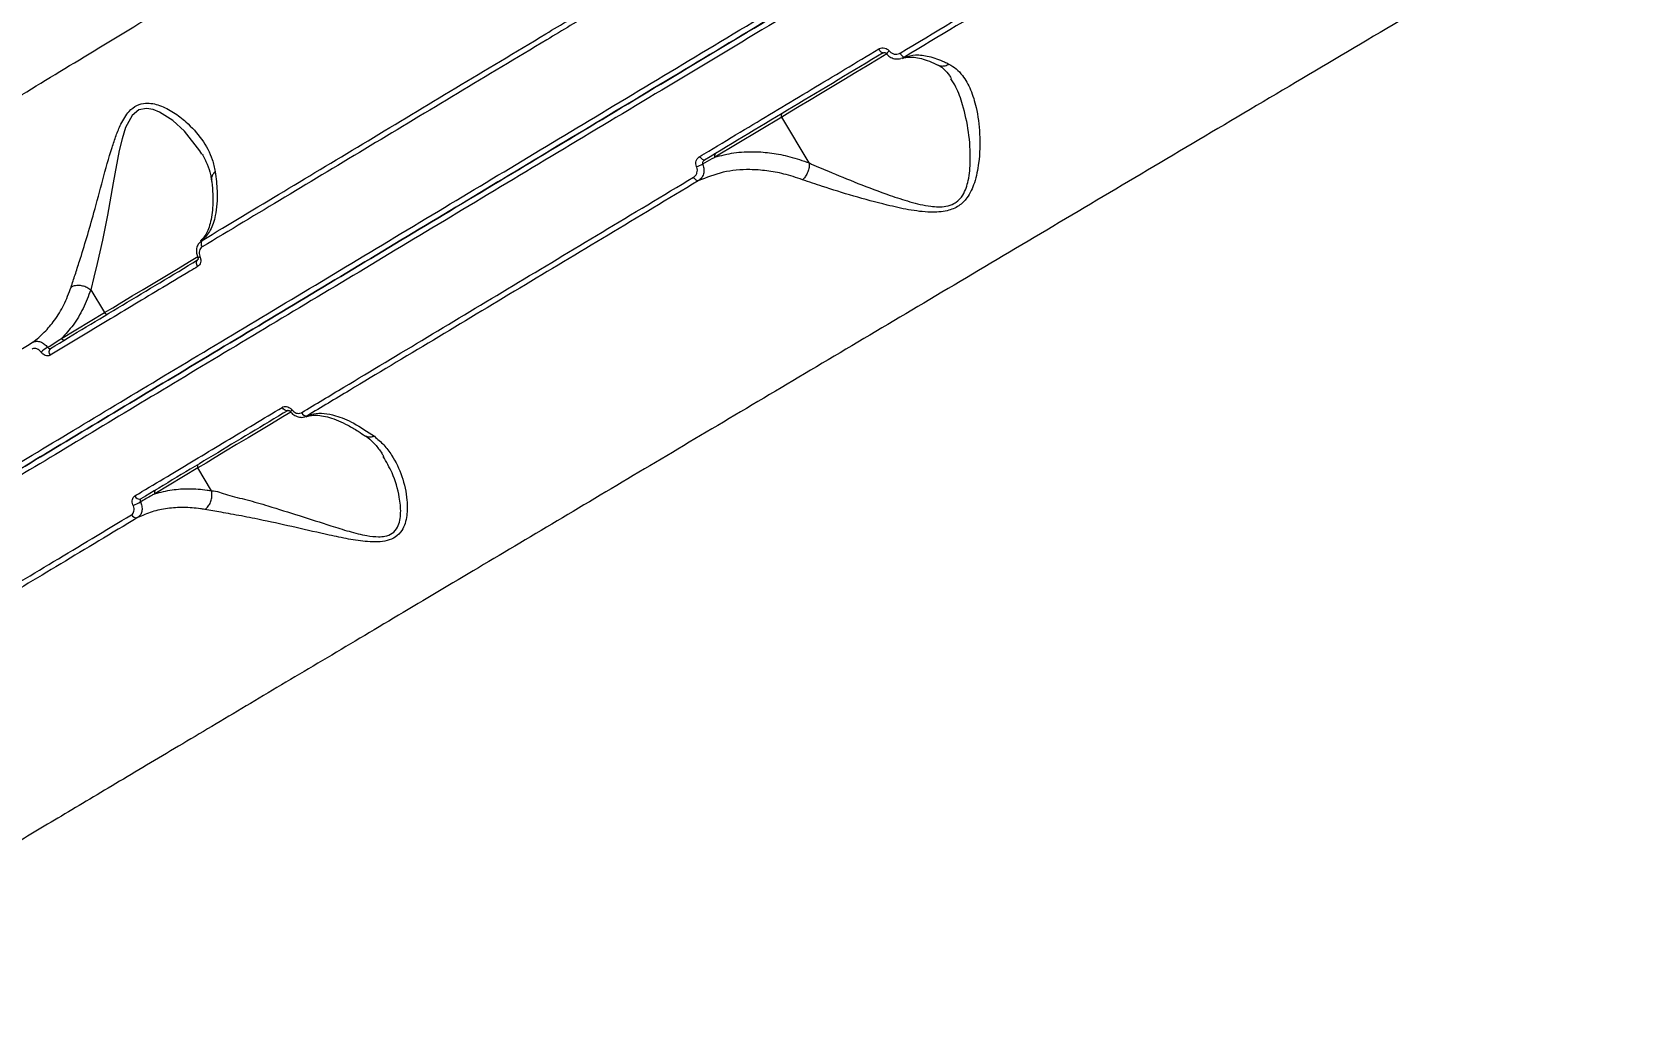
# Model space of a CAD drawing. Header units: millimetres. Extents: x -7245 to 6306, y -6696 to 5973.
# Drawn here: x -3288.7 to -3003.4, y 1660.8 to 1835.3 of the extents above; entities that cross this region are included whole.
import ezdxf

# ---------------------------------------------------------------- set-up
doc = ezdxf.new("R2010")
doc.units = ezdxf.units.MM
for name, color, linetype in [('DIKOM_ОБЪЕКТ', 7, 'Continuous'), ('DIKOM_РАЗМЕР_ЗОНА', 7, 'Continuous'), ('DIKOM_РАЗМЕР_ОБЪЕКТА', 7, 'Continuous')]:
    doc.layers.add(name, color=color, linetype=linetype)
doc.styles.add('style1', font='arial.ttf', dxfattribs={"width": 0.8})
doc.dimstyles.new('1-50', dxfattribs={"dimtxt": 300, "dimasz": 200, "dimexe": 100, "dimexo": 0, "dimgap": 100, "dimtad": 1, "dimtxsty": 'style1', "dimcen": 200, "dimclrd": 7, "dimclre": 7, "dimclrt": 7, "dimadec": 1, "dimazin": 2, "dimtfac": 1, "dimtmove": 0, "dimatfit": 2, "dimfxl": 0, "dimlwd": 25, "dimlwe": 18, "dimarcsym": 0})

# ---------------------------------------------------------------- blocks, each defined once
blk = doc.blocks.new('*D10')
at = {"layer": 'Defpoints', "color": 0, "transparency": 16777216}
for p in [(-4365.71, 2792.53), (4306.16, 475.6), (4306.16, -5965.27)]:
    blk.add_point(p, dxfattribs=at)
at = {"layer": 'DIKOM_РАЗМЕР_ОБЪЕКТА', "color": 7, "lineweight": 18, "transparency": 16777216}
for p, q in [((-4365.71, 2792.53), (-4365.71, -6065.27)), ((4306.16, 475.6), (4306.16, -6065.27))]:
    blk.add_line(p, q, dxfattribs=at)
at = {"layer": 'DIKOM_РАЗМЕР_ОБЪЕКТА', "color": 7, "lineweight": 25, "transparency": 16777216}
blk.add_line((-4165.71, -5965.27), (4106.16, -5965.27), dxfattribs=at)
at = {"layer": 'DIKOM_РАЗМЕР_ОБЪЕКТА', "color": 7, "transparency": 16777216}
for points in [[(-4165.71, -5931.93), (-4165.71, -5998.6), (-4365.71, -5965.27)], [(4106.16, -5931.93), (4106.16, -5998.6), (4306.16, -5965.27)]]:
    blk.add_solid(points, dxfattribs=at)
at = {"layer": 'DIKOM_РАЗМЕР_ОБЪЕКТА', "color": 7, "transparency": 16777216, "insert": (-85.78, -5712.1), "char_height": 300, "attachment_point": 5, "style": 'style1'}
blk.add_mtext('8650', dxfattribs=at)
blk = doc.blocks.new('*D11')
at = {"layer": 'Defpoints', "color": 0, "transparency": 16777216}
for p in [(-3472.32, 4472.83), (-6199.73, -2928.86), (1850.21, -2928.86)]:
    blk.add_point(p, dxfattribs=at)
at = {"layer": 'DIKOM_РАЗМЕР_ОБЪЕКТА', "color": 7, "lineweight": 18, "transparency": 16777216}
for p, q in [((-3472.32, 4472.83), (-6299.73, 4472.83)), ((1850.21, -2928.86), (-6299.73, -2928.86))]:
    blk.add_line(p, q, dxfattribs=at)
at = {"layer": 'DIKOM_РАЗМЕР_ОБЪЕКТА', "color": 7, "lineweight": 25, "transparency": 16777216}
blk.add_line((-6199.73, 4272.83), (-6199.73, -2728.86), dxfattribs=at)
at = {"layer": 'DIKOM_РАЗМЕР_ОБЪЕКТА', "color": 7, "transparency": 16777216}
for points in [[(-6233.06, 4272.83), (-6166.39, 4272.83), (-6199.73, 4472.83)], [(-6233.06, -2728.86), (-6166.39, -2728.86), (-6199.73, -2928.86)]]:
    blk.add_solid(points, dxfattribs=at)
at = {"layer": 'DIKOM_РАЗМЕР_ОБЪЕКТА', "color": 7, "transparency": 16777216, "insert": (-6452.9, 984.54), "char_height": 300, "attachment_point": 5, "rotation": 90, "style": 'style1'}
blk.add_mtext('7400', dxfattribs=at)
blk = doc.blocks.new('*D13')
at = {"layer": 'Defpoints', "color": 0, "transparency": 16777216}
for p in [(-4231.86, 5972.83), (-6795, -4928.88), (1792.4, -4928.88)]:
    blk.add_point(p, dxfattribs=at)
at = {"layer": 'DIKOM_РАЗМЕР_ЗОНА', "color": 7, "lineweight": 18, "transparency": 16777216}
for p, q in [((-4231.86, 5972.83), (-6895, 5972.83)), ((1792.4, -4928.88), (-6895, -4928.88))]:
    blk.add_line(p, q, dxfattribs=at)
at = {"layer": 'DIKOM_РАЗМЕР_ЗОНА', "color": 7, "lineweight": 25, "transparency": 16777216}
blk.add_line((-6795, 5772.83), (-6795, -4728.88), dxfattribs=at)
at = {"layer": 'DIKOM_РАЗМЕР_ЗОНА', "color": 7, "transparency": 16777216}
for points in [[(-6828.33, 5772.83), (-6761.67, 5772.83), (-6795, 5972.83)], [(-6828.33, -4728.88), (-6761.67, -4728.88), (-6795, -4928.88)]]:
    blk.add_solid(points, dxfattribs=at)
at = {"layer": 'DIKOM_РАЗМЕР_ЗОНА', "color": 7, "transparency": 16777216, "insert": (-7048.17, 972.94), "char_height": 300, "attachment_point": 5, "rotation": 90, "style": 'style1'}
blk.add_mtext('10900', dxfattribs=at)

msp = doc.modelspace()

# ---------------------------------------------------------------- linework, layer by layer
at = {"layer": 'DIKOM_ОБЪЕКТ', "color": 7, "linetype": 'Continuous', "lineweight": 15}
for p, q in [((-3156.376, 1820.364), (-3168.178, 1813.273)), ((-3151.51, 1812.267), (-3156.376, 1820.364)), ((-3258.97, 1798.379), (-3258.755, 1798.577)), ((-3278.408, 1789.871), (-3275.98, 1785.831)), ((-3283.556, 1781.279), (-3275.98, 1785.831)), ((-3259.499, 1758.402), (-3267.075, 1753.85)), ((-3257.072, 1754.362), (-3259.499, 1758.402))]:
    msp.add_line(p, q, dxfattribs=at)
at = {"layer": 'DIKOM_ОБЪЕКТ', "color": 7, "linetype": 'Continuous', "lineweight": 15, "flags": 128}
for points in [[(-3138.472, 1831.705), (-3138.533, 1831.691), (-3138.611, 1831.71), (-3138.704, 1831.762), (-3138.807, 1831.844), (-3138.917, 1831.953), (-3139.03, 1832.086), (-3139.142, 1832.237), (-3139.247, 1832.401)], [(-3137.797, 1831.528), (-3139.353, 1830.592), (-3141.291, 1829.429), (-3143.32, 1828.209), (-3145.395, 1826.962), (-3147.474, 1825.713), (-3149.51, 1824.49), (-3151.458, 1823.319), (-3153.278, 1822.225), (-3154.929, 1821.234), (-3156.376, 1820.364)], [(-3258.815, 1813.81), (-3259.12, 1814.422), (-3261.864, 1817.864), (-3263.943, 1819.754), (-3266.294, 1821.243), (-3267.417, 1821.687), (-3268.577, 1821.885), (-3269.949, 1821.617), (-3271.107, 1820.67), (-3272.262, 1818.495), (-3272.882, 1816.52), (-3273.37, 1814.449), (-3274.456, 1808.762), (-3275.475, 1803.042), (-3276.348, 1798.653), (-3277.272, 1794.48), (-3277.854, 1792.078), (-3278.412, 1789.878), (-3278.412, 1789.876), (-3278.412, 1789.876)], [(-3170.009, 1812.756), (-3170.085, 1812.733), (-3170.177, 1812.743), (-3170.283, 1812.787), (-3170.397, 1812.862), (-3170.517, 1812.966), (-3170.637, 1813.094), (-3170.752, 1813.242), (-3170.859, 1813.405)], [(-3171.114, 1809.099), (-3171.192, 1809.085), (-3171.285, 1809.102), (-3171.39, 1809.15), (-3171.502, 1809.226), (-3171.618, 1809.329), (-3171.734, 1809.454), (-3171.845, 1809.597), (-3171.948, 1809.754)], [(-3275.98, 1785.831), (-3274.539, 1786.697), (-3272.896, 1787.685), (-3271.084, 1788.773), (-3269.143, 1789.939), (-3267.116, 1791.157), (-3265.045, 1792.402), (-3262.976, 1793.645), (-3260.953, 1794.86), (-3259.482, 1795.744)], [(-3259.537, 1793.971), (-3259.627, 1794.144), (-3259.693, 1794.321), (-3259.733, 1794.496), (-3259.747, 1794.664), (-3259.732, 1794.816), (-3259.691, 1794.947), (-3259.624, 1795.053), (-3259.535, 1795.13)], [(-3243.568, 1768.557), (-3243.678, 1768.514), (-3243.803, 1768.504), (-3243.938, 1768.53), (-3244.079, 1768.588), (-3244.22, 1768.679), (-3244.356, 1768.797), (-3244.482, 1768.939), (-3244.592, 1769.099)], [(-3243.093, 1768.259), (-3244.472, 1767.431), (-3246.495, 1766.215), (-3248.564, 1764.972), (-3250.635, 1763.728), (-3252.662, 1762.51), (-3254.602, 1761.344), (-3256.414, 1760.255), (-3258.058, 1759.268), (-3259.499, 1758.402)]]:
    msp.add_lwpolyline(points, dxfattribs=at)
at = {"layer": 'DIKOM_ОБЪЕКТ', "color": 7, "linetype": 'Continuous', "lineweight": 15}
for centre, radius, start, end in [((-3134.89, 1828.759), 4.104, 127.12513, 136.9131), ((-3134.375, 1832.081), 1.181, 200.91122, 252.72123), ((-3156.014, 1820.64), 0.455, 129.26531, 217.29986), ((-3176.352, 1823.764), 13.165, 292.04664, 297.11696), ((-3167.817, 1813.548), 0.455, 129.26531, 217.29986), ((-3258.035, 1798.025), 0.907, 142.516, 220.22215), ((-3259.576, 1796.578), 0.969, 272.88304, 297.4411), ((-3275.568, 1786.02), 0.454, 204.64007, 292.76932), ((-3283.143, 1781.469), 0.454, 204.65903, 292.78176), ((-3282.208, 1773.369), 7.398, 121.06816, 132.2391), ((-3284.909, 1778.881), 0.883, 134.21409, 219.57314), ((-3242.298, 1767.831), 0.982, 124.75937, 148.99024), ((-3240.307, 1768.523), 0.908, 201.8381, 279.38099), ((-3259.138, 1758.677), 0.454, 129.19402, 217.37115), ((-3273.422, 1758.743), 7.388, 289.75901, 300.94417), ((-3269.827, 1753.784), 0.885, 202.55934, 287.69913), ((-3266.714, 1754.126), 0.454, 129.25755, 217.39351), ((-3270.372, 1750.492), 0.905, 203.4135, 284.67938), ((-2359.315, 2317.953), 1209.999, 211.047391, 241.952609)]:
    msp.add_arc(centre, radius, start, end, dxfattribs=at)
for points, knots in [([(-3387.375, 1765.684), (-3386.289, 1766.34), (-3384.115, 1767.656), (-3379.56, 1770.414), (-3374.085, 1773.729), (-3367.625, 1777.64), (-3360.232, 1782.118), (-3351.915, 1787.155), (-3342.671, 1792.754), (-3332.533, 1798.896), (-3321.543, 1805.556), (-3309.752, 1812.703), (-3297.214, 1820.304), (-3283.959, 1828.343), (-3269.995, 1836.814), (-3255.359, 1845.695), (-3240.106, 1854.955), (-3224.308, 1864.549), (-3208.037, 1874.435), (-3191.334, 1884.589), (-3174.215, 1895.001), (-3156.718, 1905.65), (-3138.909, 1916.495), (-3120.872, 1927.486), (-3102.691, 1938.574), (-3084.407, 1949.735), (-3066.049, 1960.951), (-3047.649, 1972.205), (-3029.278, 1983.453), (-3011.023, 1994.644), (-2992.968, 2005.727), (-2976.496, 2015.853), (-2961.566, 2025.044), (-2952.651, 2030.54), (-2948.194, 2033.289)], [0, 0, 0, 0, 0.0315567, 0.0632127, 0.0949195, 0.1266264, 0.1582827, 0.1898394, 0.2213972, 0.2530545, 0.2847622, 0.3164697, 0.3481268, 0.3796854, 0.4112653, 0.4429441, 0.4746738, 0.5064041, 0.5380837, 0.5696643, 0.6012948, 0.6330253, 0.6648063, 0.6965877, 0.7283186, 0.7599503, 0.7916596, 0.823468, 0.855327, 0.8871864, 0.9189955, 0.9507048, 0.9753528, 1, 1, 1, 1]), ([(-3397.001, 1695.616), (-3396.954, 1695.644), (-3396.826, 1695.722), (-3395.7, 1696.397), (-3393.359, 1697.805), (-3389.876, 1699.897), (-3385.237, 1702.684), (-3379.425, 1706.177), (-3372.566, 1710.298), (-3364.712, 1715.017), (-3355.93, 1720.294), (-3346.077, 1726.215), (-3335.14, 1732.785), (-3323.134, 1740), (-3310.321, 1747.698), (-3296.766, 1755.843), (-3282.546, 1764.387), (-3267.429, 1773.471), (-3251.429, 1783.084), (-3234.583, 1793.206), (-3217.464, 1803.493), (-3200.168, 1813.884), (-3182.789, 1824.327), (-3164.835, 1835.115), (-3146.342, 1846.227), (-3127.359, 1857.633), (-3108.038, 1869.242), (-3088.435, 1881.021), (-3068.607, 1892.934), (-3048.49, 1905.021), (-3028.143, 1917.247), (-3007.631, 1929.572), (-2987.405, 1941.724), (-2967.531, 1953.667), (-2948.059, 1965.366), (-2928.674, 1977.014), (-2909.446, 1988.567), (-2890.459, 1999.975), (-2873.19, 2010.352), (-2862.471, 2016.792), (-2857.731, 2019.64)], [0, 0, 0, 0, 0.0156515, 0.0421674, 0.0687037, 0.0952198, 0.1225059, 0.1498143, 0.1771006, 0.2036165, 0.2301528, 0.2566687, 0.2839552, 0.3112633, 0.3385495, 0.3650655, 0.3916017, 0.4181179, 0.4454042, 0.4727124, 0.499999, 0.52556, 0.5511395, 0.5767005, 0.6029493, 0.6292178, 0.6554665, 0.6819825, 0.7085191, 0.7350352, 0.7623211, 0.7896296, 0.8169161, 0.8434322, 0.8699687, 0.8964848, 0.923771, 0.951079, 0.9783656, 1, 1, 1, 1]), ([(-2856.702, 2017.928), (-2860.124, 2015.871), (-2869.414, 2010.289), (-2885.039, 2000.901), (-2903.657, 1989.713), (-2922.728, 1978.254), (-2942.15, 1966.584), (-2961.837, 1954.755), (-2981.728, 1942.803), (-3001.795, 1930.746), (-3022, 1918.605), (-3042.281, 1906.419), (-3062.541, 1894.245), (-3082.688, 1882.14), (-3102.656, 1870.142), (-3122.408, 1858.273), (-3141.916, 1846.552), (-3161.121, 1835.012), (-3179.936, 1823.707), (-3198.271, 1812.69), (-3216.064, 1801.999), (-3233.275, 1791.658), (-3249.886, 1781.677), (-3265.852, 1772.084), (-3281.099, 1762.922), (-3295.555, 1754.236), (-3309.167, 1746.057), (-3321.896, 1738.409), (-3333.738, 1731.293), (-3344.664, 1724.729), (-3354.624, 1718.744), (-3363.572, 1713.366), (-3371.098, 1708.845), (-3377.356, 1705.085), (-3382.506, 1701.99), (-3386.851, 1699.38), (-3390.375, 1697.262), (-3393.05, 1695.654), (-3394.869, 1694.561), (-3395.807, 1693.998), (-3395.923, 1693.928), (-3395.971, 1693.9)], [0, 0, 0, 0, 0.0156527, 0.0424899, 0.0694114, 0.0963762, 0.1233409, 0.1502626, 0.1770999, 0.203937, 0.2308584, 0.2578234, 0.2847881, 0.3117098, 0.3385469, 0.3653838, 0.3923056, 0.4192702, 0.446235, 0.4731568, 0.4999938, 0.5268307, 0.5537527, 0.5807172, 0.6076821, 0.6346038, 0.6614409, 0.6882778, 0.7151994, 0.7421642, 0.7691288, 0.7960506, 0.8228874, 0.8459667, 0.8691682, 0.8923972, 0.9156264, 0.9388281, 0.9615881, 0.9843479, 1, 1, 1, 1]), ([(-3395.629, 1695.273), (-3395.582, 1695.301), (-3395.453, 1695.378), (-3394.305, 1696.069), (-3391.892, 1697.517), (-3388.347, 1699.649), (-3383.704, 1702.438), (-3377.981, 1705.877), (-3371.185, 1709.96), (-3363.307, 1714.694), (-3354.381, 1720.057), (-3344.444, 1726.028), (-3333.544, 1732.577), (-3321.731, 1739.675), (-3309.032, 1747.305), (-3295.452, 1755.465), (-3281.03, 1764.13), (-3265.82, 1773.27), (-3249.892, 1782.84), (-3233.32, 1792.798), (-3216.15, 1803.114), (-3198.4, 1813.78), (-3180.108, 1824.77), (-3161.339, 1836.048), (-3142.179, 1847.561), (-3122.717, 1859.254), (-3103.012, 1871.095), (-3083.091, 1883.064), (-3062.993, 1895.141), (-3042.781, 1907.285), (-3022.549, 1919.442), (-3002.391, 1931.554), (-2983.636, 1942.823), (-2966.301, 1953.24), (-2950.358, 1962.818), (-2934.592, 1972.292), (-2918.861, 1981.744), (-2903.2, 1991.154), (-2887.656, 2000.494), (-2872.412, 2009.653), (-2862.564, 2015.57), (-2857.643, 2018.527)], [0, 0, 0, 0, 0.0156521, 0.042489, 0.0694107, 0.0963752, 0.12334, 0.1502617, 0.1770987, 0.203936, 0.2308572, 0.2578221, 0.2847867, 0.3117084, 0.3385455, 0.3653826, 0.3923042, 0.4192691, 0.4462335, 0.4731555, 0.4999924, 0.5268298, 0.5537512, 0.580716, 0.6076804, 0.6346023, 0.6614395, 0.6882763, 0.7151979, 0.7421631, 0.7691275, 0.7960494, 0.8228864, 0.8446321, 0.8664006, 0.8881689, 0.9099146, 0.9324238, 0.9549574, 0.9774911, 1, 1, 1, 1]), ([(-2857.643, 2018.527), (-2862.372, 2015.686), (-2872.966, 2009.321), (-2890.004, 1999.083), (-2908.675, 1987.864), (-2927.785, 1976.382), (-2947.232, 1964.697), (-2966.93, 1952.861), (-2986.817, 1940.912), (-3006.866, 1928.865), (-3027.038, 1916.744), (-3047.271, 1904.587), (-3067.471, 1892.45), (-3087.542, 1880.39), (-3107.178, 1868.592), (-3126.347, 1857.074), (-3145.038, 1845.843), (-3163.439, 1834.786), (-3181.473, 1823.951), (-3199.059, 1813.384), (-3216.361, 1802.988), (-3233.32, 1792.798), (-3249.892, 1782.84), (-3265.82, 1773.27), (-3281.031, 1764.13), (-3295.452, 1755.465), (-3309.032, 1747.305), (-3321.731, 1739.675), (-3333.544, 1732.577), (-3344.444, 1726.028), (-3354.381, 1720.057), (-3363.307, 1714.694), (-3370.686, 1710.26), (-3376.713, 1706.638), (-3381.606, 1703.699), (-3385.787, 1701.186), (-3389.287, 1699.084), (-3392.067, 1697.413), (-3394.077, 1696.205), (-3395.357, 1695.436), (-3395.539, 1695.327), (-3395.629, 1695.273)], [0, 0, 0, 0, 0.0216352, 0.0484723, 0.0753935, 0.1023585, 0.1293233, 0.1562448, 0.183082, 0.2099188, 0.2368403, 0.2638052, 0.2907701, 0.3176918, 0.3445288, 0.3703766, 0.3962997, 0.4222617, 0.4482237, 0.4741469, 0.499995, 0.5268318, 0.5537537, 0.5807181, 0.6076827, 0.6346045, 0.6614415, 0.6882785, 0.7151999, 0.7421646, 0.7691291, 0.7960506, 0.8228876, 0.8446334, 0.8664016, 0.8881699, 0.9099155, 0.9324242, 0.9549578, 0.9774915, 1, 1, 1, 1]), ([(-2887.12, 1931.646), (-2892.215, 1928.663), (-2902.41, 1922.695), (-2918.018, 1913.541), (-2933.807, 1904.269), (-2949.978, 1894.76), (-2966.501, 1885.033), (-2983.345, 1875.104), (-3000.24, 1865.136), (-3017.701, 1854.823), (-3035.699, 1844.183), (-3054.187, 1833.243), (-3072.545, 1822.373), (-3090.686, 1811.621), (-3108.525, 1801.042), (-3125.984, 1790.68), (-3143.029, 1780.56), (-3159.64, 1770.692), (-3175.788, 1761.095), (-3191.399, 1751.812), (-3206.398, 1742.89), (-3220.722, 1734.367), (-3234.335, 1726.264), (-3247.23, 1718.586), (-3259.384, 1711.348), (-3270.741, 1704.582), (-3281.248, 1698.322), (-3291.041, 1692.485), (-3300.029, 1687.127), (-3308.149, 1682.288), (-3315.218, 1678.073), (-3321.172, 1674.523), (-3326.099, 1671.584), (-3328.423, 1670.198), (-3329.585, 1669.505)], [0, 0, 0, 0, 0.0277666, 0.0555664, 0.0833655, 0.1111325, 0.1400375, 0.16898, 0.1979229, 0.2268277, 0.2586373, 0.2905481, 0.3225102, 0.3544717, 0.3863819, 0.4181913, 0.4498954, 0.4817002, 0.5135555, 0.5454109, 0.5772154, 0.6089188, 0.6405475, 0.672276, 0.7040554, 0.7358345, 0.7675625, 0.7991911, 0.832594, 0.8660267, 0.8994294, 0.9329431, 0.9664867, 1, 1, 1, 1]), ([(-3135.479, 1831.659), (-3129.424, 1835.296), (-3117.313, 1842.569), (-3098.749, 1853.72), (-3079.942, 1865.014), (-3067.237, 1872.644), (-3060.885, 1876.459)], [0, 0, 0, 0, 0.2485981, 0.4971915, 0.7485928, 1, 1, 1, 1]), ([(-3060.299, 1875.649), (-3066.566, 1871.886), (-3079.101, 1864.359), (-3097.798, 1853.13), (-3116.396, 1841.962), (-3128.616, 1834.623), (-3134.726, 1830.953)], [0, 0, 0, 0, 0.2485959, 0.4971925, 0.7485967, 1, 1, 1, 1]), ([(-3258.755, 1798.577), (-3253.983, 1801.445), (-3244.438, 1807.182), (-3229.46, 1816.185), (-3214.019, 1825.466), (-3200.695, 1833.474), (-3192.505, 1838.398), (-3189.723, 1840.07)], [0, 0, 0, 0, 0.2203122, 0.4406206, 0.6630827, 0.8855479, 1, 1, 1, 1]), ([(-3189.536, 1839.026), (-3192.325, 1837.35), (-3200.482, 1832.447), (-3213.734, 1824.482), (-3229.167, 1815.206), (-3244.236, 1806.149), (-3253.897, 1800.343), (-3258.728, 1797.439)], [0, 0, 0, 0, 0.114456, 0.3347635, 0.5550754, 0.7775385, 1, 1, 1, 1]), ([(-3170.859, 1813.405), (-3170.334, 1813.721), (-3167.706, 1815.299), (-3161.182, 1819.22), (-3151.203, 1825.216), (-3143.234, 1830.005), (-3139.247, 1832.401)], [0, 0, 0, 0, 0.0507631, 0.2538468, 0.6267001, 1, 1, 1, 1]), ([(-3138.472, 1831.705), (-3143.792, 1828.509), (-3154.443, 1822.109), (-3164.817, 1815.876), (-3170.009, 1812.756)], [0, 0, 0, 0, 0.4994559, 1, 1, 1, 1]), ([(-3139.247, 1832.401), (-3139.215, 1832.419), (-3139.044, 1832.517), (-3138.69, 1832.617), (-3138.195, 1832.585), (-3137.723, 1832.393), (-3137.486, 1832.152), (-3137.367, 1832.031)], [0, 0, 0, 0, 0.0546159, 0.291307, 0.5278722, 0.7639643, 1, 1, 1, 1]), ([(-3138.458, 1831.701), (-3138.412, 1831.725), (-3138.327, 1831.77), (-3138.162, 1831.753), (-3138.016, 1831.686), (-3137.925, 1831.614), (-3137.892, 1831.566), (-3137.889, 1831.562)], [0, 0, 0, 0, 0.3044142, 0.5627261, 0.7817749, 0.9815163, 1, 1, 1, 1]), ([(-3137.878, 1831.57), (-3137.851, 1831.53), (-3137.654, 1831.247), (-3137.106, 1830.87), (-3136.251, 1830.57), (-3135.663, 1830.651), (-3135.371, 1830.692)], [0, 0, 0, 0, 0.0513171, 0.3674641, 0.6862276, 1, 1, 1, 1]), ([(-3137.367, 1832.031), (-3137.248, 1831.909), (-3137.011, 1831.666), (-3136.535, 1831.474), (-3136.037, 1831.442), (-3135.682, 1831.543), (-3135.51, 1831.641), (-3135.479, 1831.659)], [0, 0, 0, 0, 0.2364478, 0.4728473, 0.7098583, 0.9467955, 1, 1, 1, 1]), ([(-3126.846, 1829.734), (-3126.404, 1829.465), (-3125.519, 1828.926), (-3124.185, 1827.469), (-3122.939, 1825.254), (-3121.89, 1821.795), (-3121.294, 1817.435), (-3121.427, 1812.846), (-3122.173, 1808.95), (-3123.353, 1806.299), (-3125.074, 1804.568), (-3127.33, 1803.634), (-3130.406, 1803.481), (-3133.994, 1803.944), (-3138.549, 1804.99), (-3143.716, 1806.39), (-3148.766, 1807.95), (-3151.557, 1808.912), (-3152.707, 1809.308)], [0, 0, 0, 0, 0.040431, 0.0808828, 0.1509593, 0.2211482, 0.3139223, 0.4066921, 0.4681009, 0.5184369, 0.5509419, 0.5857407, 0.6308322, 0.6892225, 0.7478303, 0.8412671, 0.9345821, 1, 1, 1, 1]), ([(-3134.726, 1830.953), (-3134.778, 1830.923), (-3134.974, 1830.807), (-3135.2, 1830.76), (-3135.367, 1830.726)], [0, 0, 0, 0, 0.2626938, 1, 1, 1, 1]), ([(-3135.039, 1830.708), (-3134.976, 1830.74), (-3134.701, 1830.882), (-3134.047, 1830.969), (-3133.018, 1830.969), (-3131.77, 1830.74), (-3130.351, 1830.293), (-3129.293, 1829.79), (-3128.776, 1829.544)], [0, 0, 0, 0, 0.0575195, 0.2528214, 0.4360048, 0.6307351, 0.8194861, 1, 1, 1, 1]), ([(-3134.726, 1830.953), (-3134.085, 1831.128), (-3132.79, 1831.48), (-3130.383, 1831.169), (-3128.339, 1830.467), (-3127.106, 1829.862), (-3126.846, 1829.734)], [0, 0, 0, 0, 0.2991582, 0.6039925, 0.9163553, 1, 1, 1, 1]), ([(-3128.811, 1829.556), (-3128.75, 1829.53), (-3128.328, 1829.353), (-3127.656, 1828.77), (-3126.917, 1827.993), (-3126.547, 1827.339), (-3126.439, 1827.149)], [0, 0, 0, 0, 0.0643755, 0.44627, 0.8390858, 1, 1, 1, 1]), ([(-3128.766, 1829.559), (-3128.759, 1829.554), (-3128.568, 1829.409), (-3128.07, 1829.351), (-3127.455, 1829.429), (-3127.046, 1829.611), (-3126.883, 1829.711), (-3126.846, 1829.734)], [0, 0, 0, 0, 0.0146146, 0.3757688, 0.7367932, 0.9397689, 1, 1, 1, 1]), ([(-3151.508, 1812.258), (-3151.507, 1812.258), (-3150.45, 1811.729), (-3147.689, 1810.615), (-3142.926, 1808.628), (-3138.057, 1806.783), (-3133.745, 1805.369), (-3130.437, 1804.564), (-3127.731, 1804.442), (-3126.256, 1804.915), (-3125.212, 1805.556), (-3124.404, 1806.465), (-3123.781, 1807.83), (-3123.234, 1809.849), (-3122.962, 1813.235), (-3123.296, 1817.823), (-3124.256, 1822.177), (-3125.334, 1825.32), (-3126.187, 1826.648), (-3126.489, 1827.118)], [0, 0, 0, 0, 0.000068, 0.0753218, 0.1815774, 0.2907966, 0.3560701, 0.4224976, 0.4705556, 0.4980835, 0.5062178, 0.5396151, 0.5664194, 0.593991, 0.6628395, 0.7682259, 0.8762611, 0.9561898, 1, 1, 1, 1]), ([(-3281.89, 1790.341), (-3281.654, 1791.053), (-3281.182, 1792.476), (-3280.235, 1795.39), (-3279.111, 1799.065), (-3277.717, 1803.898), (-3276.302, 1809.282), (-3275.031, 1813.856), (-3273.954, 1817.108), (-3273.034, 1819.343), (-3271.866, 1821.298), (-3270.3, 1822.535), (-3268.411, 1822.987), (-3266.138, 1822.5), (-3263.736, 1821.257), (-3261.139, 1819.235), (-3258.678, 1816.483), (-3257.009, 1813.444), (-3256.572, 1811.445), (-3256.417, 1810.732)], [0, 0, 0, 0, 0.0447736, 0.0895819, 0.1609596, 0.2324549, 0.3238566, 0.4152096, 0.4506015, 0.4859288, 0.5329385, 0.5664207, 0.5998002, 0.653093, 0.7108118, 0.7686697, 0.859287, 0.9497903, 1, 1, 1, 1]), ([(-3258.762, 1813.835), (-3258.441, 1813.241), (-3257.799, 1812.055), (-3257.273, 1810.533), (-3257.163, 1809.59), (-3257.127, 1809.282)], [0, 0, 0, 0, 0.4030016, 0.8048012, 1, 1, 1, 1]), ([(-3171.411, 1811.562), (-3171.419, 1811.582), (-3171.494, 1811.758), (-3171.569, 1812.124), (-3171.499, 1812.636), (-3171.262, 1813.101), (-3170.993, 1813.304), (-3170.859, 1813.405)], [0, 0, 0, 0, 0.0299858, 0.2617363, 0.5038525, 0.7519608, 1, 1, 1, 1]), ([(-3170.352, 1812.046), (-3170.337, 1812.01), (-3170.216, 1811.72), (-3170.087, 1811.125), (-3170.172, 1810.305), (-3170.511, 1809.568), (-3170.913, 1809.255), (-3171.114, 1809.099)], [0, 0, 0, 0, 0.0332885, 0.2664212, 0.5082669, 0.7552093, 1, 1, 1, 1]), ([(-3170.009, 1812.756), (-3170.073, 1812.711), (-3170.197, 1812.624), (-3170.325, 1812.444), (-3170.384, 1812.263), (-3170.378, 1812.135), (-3170.361, 1812.072), (-3170.354, 1812.053), (-3170.352, 1812.046)], [0, 0, 0, 0, 0.2726467, 0.5327219, 0.7666525, 0.9319486, 0.9739009, 1, 1, 1, 1]), ([(-3168.178, 1813.273), (-3168.364, 1813.17), (-3169.089, 1812.77), (-3169.813, 1812.355), (-3170.352, 1812.046)], [0, 0, 0, 0, 0.2563358, 1, 1, 1, 1]), ([(-3168.178, 1813.273), (-3167.076, 1813.566), (-3164.856, 1814.158), (-3161.457, 1814.328), (-3158.141, 1814.058), (-3154.899, 1813.43), (-3152.662, 1812.662), (-3151.51, 1812.267)], [0, 0, 0, 0, 0.2198984, 0.4427758, 0.6236667, 0.8062464, 1, 1, 1, 1]), ([(-3151.508, 1812.258), (-3151.509, 1812.001), (-3151.513, 1811.488), (-3151.755, 1810.663), (-3152.131, 1809.935), (-3152.481, 1809.51), (-3152.676, 1809.336), (-3152.707, 1809.308)], [0, 0, 0, 0, 0.2439772, 0.4880426, 0.7320208, 0.9571711, 1, 1, 1, 1]), ([(-3151.51, 1812.267), (-3151.51, 1812.266), (-3151.508, 1812.263), (-3151.508, 1812.26), (-3151.508, 1812.258), (-3151.508, 1812.258)], [0, 0, 0, 0, 0.4774059, 0.900581, 1, 1, 1, 1]), ([(-3257.1, 1809.301), (-3257.081, 1809.173), (-3256.947, 1808.261), (-3256.862, 1806.739), (-3256.85, 1804.769), (-3257.01, 1803.036), (-3257.309, 1801.544), (-3257.729, 1800.309), (-3258.249, 1799.35), (-3258.699, 1798.755), (-3258.997, 1798.54), (-3259.081, 1798.479)], [0, 0, 0, 0, 0.0209536, 0.15002, 0.2800067, 0.4107485, 0.542081, 0.6741495, 0.8078186, 0.9456755, 1, 1, 1, 1]), ([(-3256.417, 1810.732), (-3256.283, 1809.566), (-3256.048, 1807.511), (-3256.103, 1804.976), (-3256.426, 1802.567), (-3257.189, 1800.23), (-3258.229, 1799.132), (-3258.755, 1798.577)], [0, 0, 0, 0, 0.2022603, 0.3564079, 0.5119938, 0.7532524, 1, 1, 1, 1]), ([(-3256.417, 1810.732), (-3256.437, 1810.714), (-3256.637, 1810.538), (-3256.932, 1810.148), (-3257.118, 1809.657), (-3257.058, 1809.382), (-3257.043, 1809.309)], [0, 0, 0, 0, 0.043983, 0.4408148, 0.8520683, 1, 1, 1, 1]), ([(-3241.15, 1768.185), (-3238.677, 1769.671), (-3231.442, 1774.016), (-3219.069, 1781.449), (-3203.848, 1790.593), (-3188.166, 1800.012), (-3177.354, 1806.506), (-3171.948, 1809.754)], [0, 0, 0, 0, 0.1144581, 0.3347681, 0.5550757, 0.7775402, 1, 1, 1, 1]), ([(-3171.114, 1809.099), (-3176.456, 1805.89), (-3187.139, 1799.473), (-3202.741, 1790.103), (-3217.983, 1780.947), (-3230.427, 1773.473), (-3237.691, 1769.109), (-3240.159, 1767.627)], [0, 0, 0, 0, 0.2203079, 0.4406175, 0.6630803, 0.8855421, 1, 1, 1, 1]), ([(-3171.948, 1809.754), (-3171.817, 1809.853), (-3171.553, 1810.051), (-3171.321, 1810.506), (-3171.254, 1811.006), (-3171.328, 1811.367), (-3171.402, 1811.54), (-3171.411, 1811.562)], [0, 0, 0, 0, 0.2479528, 0.4958071, 0.7363585, 0.9670684, 1, 1, 1, 1]), ([(-3152.707, 1809.308), (-3153.81, 1809.671), (-3155.943, 1810.372), (-3159.05, 1810.932), (-3162.677, 1811.184), (-3166.849, 1810.822), (-3169.68, 1809.678), (-3171.114, 1809.099)], [0, 0, 0, 0, 0.1648034, 0.3184382, 0.4735157, 0.7333034, 1, 1, 1, 1]), ([(-3258.979, 1798.385), (-3259.137, 1798.239), (-3259.492, 1797.912), (-3259.753, 1797.177), (-3259.797, 1796.362), (-3259.605, 1795.856), (-3259.514, 1795.617)], [0, 0, 0, 0, 0.2169379, 0.4866753, 0.7581973, 1, 1, 1, 1]), ([(-3258.728, 1797.439), (-3258.843, 1797.35), (-3259.072, 1797.172), (-3259.26, 1796.744), (-3259.296, 1796.26), (-3259.212, 1795.909), (-3259.138, 1795.738), (-3259.13, 1795.719)], [0, 0, 0, 0, 0.2486707, 0.4974407, 0.7388054, 0.9702459, 1, 1, 1, 1]), ([(-3285.524, 1779.513), (-3281.323, 1782.038), (-3272.91, 1787.092), (-3263.996, 1792.448), (-3259.535, 1795.13)], [0, 0, 0, 0, 0.4994521, 1, 1, 1, 1]), ([(-3259.13, 1795.719), (-3259.069, 1795.539), (-3258.952, 1795.192), (-3259.001, 1794.677), (-3259.189, 1794.242), (-3259.421, 1794.061), (-3259.537, 1793.971)], [0, 0, 0, 0, 0.2590834, 0.5022379, 0.7510856, 1, 1, 1, 1]), ([(-3259.531, 1795.611), (-3259.52, 1795.585), (-3259.486, 1795.511), (-3259.465, 1795.392), (-3259.466, 1795.262), (-3259.497, 1795.168), (-3259.522, 1795.137), (-3259.531, 1795.133), (-3259.535, 1795.132)], [0, 0, 0, 0, 0.0749887, 0.2170965, 0.3636762, 0.5736326, 0.8363134, 1, 1, 1, 1]), ([(-3259.537, 1793.971), (-3259.994, 1793.696), (-3262.28, 1792.323), (-3267.864, 1788.968), (-3276.165, 1783.98), (-3282.446, 1780.206), (-3285.589, 1778.318)], [0, 0, 0, 0, 0.0507737, 0.2538616, 0.6266987, 1, 1, 1, 1]), ([(-3288.734, 1780.558), (-3288.707, 1780.578), (-3287.958, 1781.113), (-3286.56, 1782.31), (-3284.714, 1784.501), (-3283.088, 1787.14), (-3282.291, 1789.269), (-3281.89, 1790.341)], [0, 0, 0, 0, 0.0088892, 0.241789, 0.4772871, 0.7368379, 1, 1, 1, 1]), ([(-3278.408, 1789.871), (-3278.832, 1788.747), (-3279.688, 1786.485), (-3281.429, 1783.606), (-3282.862, 1782.038), (-3283.556, 1781.279)], [0, 0, 0, 0, 0.3372055, 0.679133, 1, 1, 1, 1]), ([(-3281.89, 1790.341), (-3281.86, 1790.36), (-3281.725, 1790.443), (-3281.36, 1790.598), (-3280.714, 1790.704), (-3279.889, 1790.618), (-3279.07, 1790.344), (-3278.631, 1790.032), (-3278.412, 1789.876)], [0, 0, 0, 0, 0.0350375, 0.1552852, 0.3664539, 0.5776472, 0.7887956, 1, 1, 1, 1]), ([(-3278.412, 1789.876), (-3278.411, 1789.875), (-3278.409, 1789.874), (-3278.408, 1789.871), (-3278.408, 1789.871)], [0, 0, 0, 0, 0.7094563, 1, 1, 1, 1]), ([(-3338.888, 1750.415), (-3335.17, 1752.65), (-3327.734, 1757.119), (-3315.524, 1764.457), (-3302.616, 1772.215), (-3293.362, 1777.777), (-3288.734, 1780.558)], [0, 0, 0, 0, 0.2485959, 0.4971898, 0.7485953, 1, 1, 1, 1]), ([(-3288.734, 1780.558), (-3288.697, 1780.579), (-3288.476, 1780.705), (-3288, 1780.813), (-3287.295, 1780.694), (-3286.592, 1780.327), (-3286.215, 1779.913), (-3286.026, 1779.706)], [0, 0, 0, 0, 0.0479289, 0.2861204, 0.5242372, 0.7620722, 1, 1, 1, 1]), ([(-3286.026, 1779.706), (-3285.308, 1780.156), (-3284.477, 1780.676), (-3283.666, 1781.207), (-3283.556, 1781.279)], [0, 0, 0, 0, 0.8650147, 1, 1, 1, 1]), ([(-3287.182, 1778.847), (-3287.292, 1778.973), (-3287.514, 1779.224), (-3287.928, 1779.45), (-3288.343, 1779.528), (-3288.624, 1779.466), (-3288.755, 1779.392), (-3288.777, 1779.38)], [0, 0, 0, 0, 0.2376718, 0.4755024, 0.713693, 0.9520234, 1, 1, 1, 1]), ([(-3285.589, 1778.318), (-3285.611, 1778.306), (-3285.743, 1778.231), (-3286.024, 1778.169), (-3286.438, 1778.246), (-3286.85, 1778.47), (-3287.071, 1778.721), (-3287.182, 1778.847)], [0, 0, 0, 0, 0.0489021, 0.2872145, 0.5250282, 0.7624489, 1, 1, 1, 1]), ([(-3286.026, 1779.706), (-3285.991, 1779.664), (-3285.92, 1779.578), (-3285.789, 1779.5), (-3285.659, 1779.469), (-3285.572, 1779.487), (-3285.531, 1779.509), (-3285.524, 1779.513)], [0, 0, 0, 0, 0.2368582, 0.4745799, 0.7126238, 0.9512427, 1, 1, 1, 1]), ([(-3270.644, 1753.445), (-3270.22, 1753.699), (-3268.099, 1754.974), (-3262.801, 1758.157), (-3254.606, 1763.082), (-3247.932, 1767.092), (-3244.592, 1769.099)], [0, 0, 0, 0, 0.0507812, 0.2538577, 0.6267005, 1, 1, 1, 1]), ([(-3244.592, 1769.099), (-3244.552, 1769.121), (-3244.388, 1769.211), (-3244.059, 1769.279), (-3243.618, 1769.21), (-3243.192, 1769), (-3242.969, 1768.759), (-3242.858, 1768.638)], [0, 0, 0, 0, 0.0796069, 0.3194699, 0.5498978, 0.7749389, 1, 1, 1, 1]), ([(-3243.568, 1768.557), (-3248.021, 1765.882), (-3256.935, 1760.526), (-3265.347, 1755.471), (-3269.558, 1752.941)], [0, 0, 0, 0, 0.4994525, 1, 1, 1, 1]), ([(-3243.561, 1768.557), (-3243.556, 1768.562), (-3243.547, 1768.571), (-3243.446, 1768.565), (-3243.327, 1768.51), (-3243.221, 1768.434), (-3243.165, 1768.363), (-3243.141, 1768.334)], [0, 0, 0, 0, 0.3547333, 0.5854959, 0.7561608, 0.8989666, 1, 1, 1, 1]), ([(-3243.132, 1768.343), (-3243.11, 1768.309), (-3242.92, 1768.028), (-3242.392, 1767.625), (-3241.572, 1767.332), (-3240.884, 1767.303), (-3240.567, 1767.468), (-3240.502, 1767.502)], [0, 0, 0, 0, 0.0395393, 0.3319053, 0.6286361, 0.9232123, 1, 1, 1, 1]), ([(-3242.858, 1768.638), (-3242.748, 1768.519), (-3242.528, 1768.28), (-3242.108, 1768.072), (-3241.674, 1768.006), (-3241.351, 1768.075), (-3241.19, 1768.163), (-3241.15, 1768.185)], [0, 0, 0, 0, 0.226427, 0.4527221, 0.6824298, 0.920776, 1, 1, 1, 1]), ([(-3240.159, 1767.627), (-3240.227, 1767.584), (-3240.33, 1767.521), (-3240.45, 1767.499), (-3240.49, 1767.491)], [0, 0, 0, 0, 0.6667832, 1, 1, 1, 1]), ([(-3240.391, 1767.418), (-3240.218, 1767.487), (-3239.806, 1767.651), (-3238.907, 1767.741), (-3237.705, 1767.662), (-3236.28, 1767.337), (-3234.714, 1766.777), (-3233.007, 1765.96), (-3231.398, 1765.044), (-3230.323, 1764.295), (-3229.894, 1763.997)], [0, 0, 0, 0, 0.0965903, 0.2307051, 0.3735789, 0.5098348, 0.6440288, 0.7778114, 0.9114767, 1, 1, 1, 1]), ([(-3240.159, 1767.627), (-3239.782, 1767.754), (-3238.889, 1768.056), (-3237.235, 1768.096), (-3234.924, 1767.643), (-3231.998, 1766.462), (-3229.562, 1764.818), (-3228.328, 1763.985)], [0, 0, 0, 0, 0.1301637, 0.3081428, 0.4882721, 0.7408538, 1, 1, 1, 1]), ([(-3228.328, 1763.985), (-3227.752, 1763.496), (-3226.598, 1762.518), (-3224.885, 1760.21), (-3223.321, 1756.981), (-3222.506, 1753.262), (-3222.485, 1750.398), (-3222.86, 1748.592), (-3223.456, 1747.249), (-3224.505, 1746.139), (-3226.034, 1745.498), (-3227.739, 1745.293), (-3230.021, 1745.377), (-3232.891, 1745.805), (-3237.097, 1746.706), (-3242.161, 1747.868), (-3247.388, 1749.041), (-3251.832, 1749.926), (-3255.371, 1750.572), (-3257.355, 1750.908), (-3258.291, 1751.066)], [0, 0, 0, 0, 0.0519254, 0.1038879, 0.1951546, 0.2864052, 0.3437012, 0.3731285, 0.4024678, 0.4366816, 0.467111, 0.496974, 0.5269685, 0.5808914, 0.6349543, 0.7265861, 0.8181265, 0.881056, 0.9438885, 1, 1, 1, 1]), ([(-3229.931, 1764.069), (-3229.777, 1763.969), (-3229.127, 1763.541), (-3228.152, 1762.517), (-3227.227, 1761.401), (-3226.804, 1760.625), (-3226.703, 1760.439)], [0, 0, 0, 0, 0.114908, 0.4871421, 0.8772937, 1, 1, 1, 1]), ([(-3228.328, 1763.985), (-3228.353, 1763.976), (-3228.603, 1763.882), (-3229.085, 1763.806), (-3229.592, 1763.865), (-3229.796, 1764.034), (-3229.84, 1764.071)], [0, 0, 0, 0, 0.0454742, 0.4552086, 0.8800202, 1, 1, 1, 1]), ([(-3257.069, 1754.355), (-3257.069, 1754.355), (-3256.165, 1754.355), (-3254.215, 1753.547), (-3250.82, 1752.8), (-3246.561, 1751.543), (-3241.585, 1749.987), (-3236.782, 1748.423), (-3232.803, 1747.171), (-3229.977, 1746.468), (-3227.84, 1746.205), (-3226.31, 1746.315), (-3225.045, 1746.794), (-3224.177, 1747.844), (-3223.77, 1749.139), (-3223.609, 1750.93), (-3223.932, 1753.803), (-3224.91, 1757.267), (-3226.201, 1759.467), (-3226.756, 1760.414)], [0, 0, 0, 0, 0.0000342, 0.064729, 0.1382662, 0.2118992, 0.3193467, 0.426878, 0.4888144, 0.5505737, 0.5914453, 0.6155266, 0.6471541, 0.6829311, 0.7150574, 0.7473392, 0.8126717, 0.9193978, 1, 1, 1, 1]), ([(-3267.075, 1753.85), (-3266.079, 1754.108), (-3264.149, 1754.61), (-3261.039, 1754.783), (-3258.675, 1754.621), (-3257.331, 1754.404), (-3257.072, 1754.362)], [0, 0, 0, 0, 0.3208207, 0.6223501, 0.927228, 1, 1, 1, 1]), ([(-3271.202, 1750.132), (-3271.104, 1750.21), (-3270.907, 1750.367), (-3270.757, 1750.761), (-3270.739, 1751.218), (-3270.829, 1751.575), (-3270.911, 1751.759), (-3270.925, 1751.79)], [0, 0, 0, 0, 0.2378006, 0.4755156, 0.7134356, 0.9515508, 1, 1, 1, 1]), ([(-3270.925, 1751.79), (-3270.938, 1751.821), (-3271.02, 1752.004), (-3271.109, 1752.359), (-3271.091, 1752.815), (-3270.94, 1753.208), (-3270.743, 1753.366), (-3270.644, 1753.445)], [0, 0, 0, 0, 0.0479197, 0.2856483, 0.5237291, 0.7618968, 1, 1, 1, 1]), ([(-3269.623, 1752.407), (-3269.601, 1752.354), (-3269.469, 1752.045), (-3269.33, 1751.446), (-3269.374, 1750.677), (-3269.639, 1750.014), (-3269.975, 1749.749), (-3270.142, 1749.616)], [0, 0, 0, 0, 0.0485624, 0.2867056, 0.5247188, 0.7622248, 1, 1, 1, 1]), ([(-3269.558, 1752.941), (-3269.588, 1752.916), (-3269.649, 1752.867), (-3269.69, 1752.741), (-3269.69, 1752.593), (-3269.656, 1752.478), (-3269.628, 1752.417), (-3269.623, 1752.407)], [0, 0, 0, 0, 0.2385646, 0.477086, 0.7151087, 0.952197, 1, 1, 1, 1]), ([(-3267.075, 1753.85), (-3267.261, 1753.748), (-3268.112, 1753.279), (-3268.96, 1752.79), (-3269.623, 1752.407)], [0, 0, 0, 0, 0.2184976, 1, 1, 1, 1]), ([(-3258.291, 1751.066), (-3258.261, 1751.084), (-3258.124, 1751.164), (-3257.816, 1751.413), (-3257.419, 1751.934), (-3257.107, 1752.704), (-3256.965, 1753.555), (-3257.034, 1754.089), (-3257.069, 1754.355)], [0, 0, 0, 0, 0.0350361, 0.1553067, 0.3664467, 0.5776914, 0.7888572, 1, 1, 1, 1]), ([(-3257.072, 1754.362), (-3257.071, 1754.361), (-3257.07, 1754.358), (-3257.069, 1754.356), (-3257.069, 1754.355)], [0, 0, 0, 0, 0.650659, 1, 1, 1, 1]), ([(-3321.479, 1719.929), (-3317.751, 1722.168), (-3310.297, 1726.646), (-3298.057, 1733.999), (-3285.118, 1741.772), (-3275.841, 1747.345), (-3271.202, 1750.132)], [0, 0, 0, 0, 0.2485951, 0.4971898, 0.7485969, 1, 1, 1, 1]), ([(-3270.142, 1749.616), (-3274.719, 1746.867), (-3283.873, 1741.368), (-3296.747, 1733.635), (-3309.018, 1726.263), (-3316.541, 1721.744), (-3320.303, 1719.484)], [0, 0, 0, 0, 0.2485959, 0.4971903, 0.7485955, 1, 1, 1, 1]), ([(-3258.291, 1751.066), (-3258.536, 1751.106), (-3259.788, 1751.311), (-3262.011, 1751.477), (-3264.876, 1751.295), (-3267.627, 1750.721), (-3269.301, 1749.986), (-3270.142, 1749.616)], [0, 0, 0, 0, 0.056388, 0.288279, 0.5227614, 0.7599909, 1, 1, 1, 1])]:
    msp.add_open_spline(points, degree=3, knots=knots, dxfattribs=at)

# ---------------------------------------------------------------- dimensions: what is measured, and where the dimension line sits
at = {"layer": 'DIKOM_РАЗМЕР_ЗОНА'}
dim = msp.add_linear_dim(base=(-6795.001, -4928.879), p1=(-4231.865, 5972.834), p2=(1792.398, -4928.879), angle=90, text='10900', dimstyle='1-50', dxfattribs=at)
dim.commit()
dim.dimension.update_dxf_attribs({"geometry": '*D13', "text_midpoint": (-6795.001, 972.936), "dimtype": 160})
at = {"layer": 'DIKOM_РАЗМЕР_ОБЪЕКТА'}
dim = msp.add_linear_dim(base=(-6199.728, -2928.864), p1=(-3472.315, 4472.834), p2=(1850.213, -2928.864), angle=90, text='7400', dimstyle='1-50', dxfattribs=at)
dim.commit()
dim.dimension.update_dxf_attribs({"geometry": '*D11', "text_midpoint": (-6199.728, 984.539), "dimtype": 160})
dim = msp.add_linear_dim(base=(4306.158, -5965.268), p1=(-4365.714, 2792.532), p2=(4306.158, 475.605), text='8650', dimstyle='1-50', dxfattribs=at)
dim.commit()
dim.dimension.update_dxf_attribs({"geometry": '*D10', "text_midpoint": (-85.784, -5965.268), "dimtype": 160})

doc.saveas('drawing.dxf')
